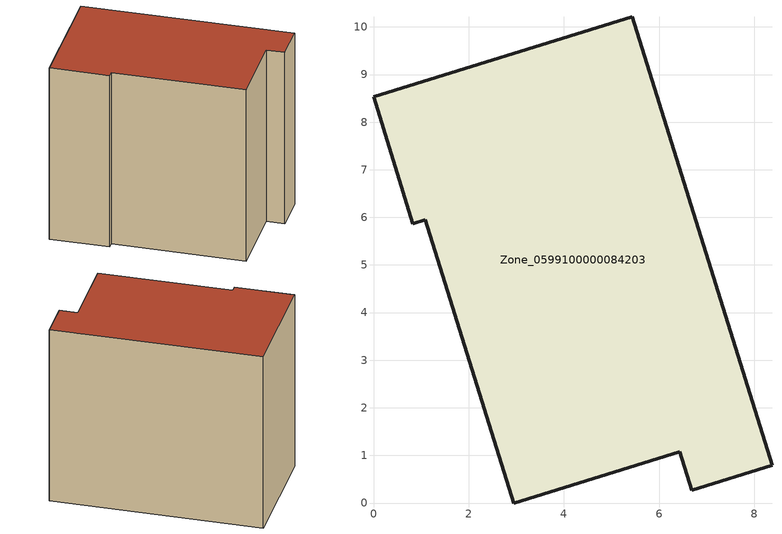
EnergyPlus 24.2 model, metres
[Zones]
Zone_0599100000084203
 floor ground (C_G): 0,8.53 5.43,10.21 8.37,0.79 6.68,0.27 6.43,1.08 2.95,0 1.09,5.95 0.83,5.87 z0
 wall outside (C_F): 5.43,10.21 0,8.53 0.83,5.87 1.09,5.95 2.95,0 6.43,1.08 6.68,0.27 8.37,0.79 5.43,10.21 z0:8.87
 roof outside (C_R): 8.37,0.79 5.43,10.21 0,8.53 0.83,5.87 1.09,5.95 2.95,0 6.43,1.08 6.68,0.27 z8.87
[BUILDING]
Pand.0599100000084203: North Axis=0; Terrain=City; Loads Convergence Tolerance Value=0.04; Temperature Convergence Tolerance Value=0.4; Solar Distribution=FullExterior; Maximum Number of Warmup Days=25; Minimum Number of Warmup Days=1
[Site:Location]
Rotterdam.The.Hague.AP_ZH_NLD Design_Conditions: Latitude=51.96; Longitude=4.45; Time Zone=1; Elevation=-4.5
[SITE:GROUNDTEMPERATURE:BUILDINGSURFACE]
18, 18, 18, 18, 18, 18, 18, 18, 18, 18, 18, 18
[MATERIAL] Thermal Absorptance=0.9; Solar Absorptance=0.7; Visible Absorptance=0.7
Name | Roughness | Thickness | Conductivity | Density | Specific Heat
G.TI.1975-1991 | MediumSmooth | 0.15 | 0.288461 | 540 | 1210
F.TI.1975-1991 | Rough | 0.3 | 0.230769 | 1920 | 840
R.TI.1975-1991 | MediumRough | 0.2 | 0.153846 | 1500 | 1000
[CONSTRUCTION]
C_G: G.TI.1975-1991
C_F: F.TI.1975-1991
C_R: R.TI.1975-1991
[ZONE]
Zone_0599100000084203: Type=1; Multiplier=1; Ceiling Height=Autocalculate; Volume=Autocalculate; Floor Area=autocalculate; Part of Total Floor Area=Yes
[ZONEINFILTRATION:DESIGNFLOWRATE]
Infil_Zone_0599100000084203: Zone or ZoneList or Space or SpaceList=Zone_0599100000084203; Schedule=AlwaysOn; Design Flow Rate Calculation Method=Flow/Area; Flow Rate per Floor Area=0.003; Constant Term Coefficient=1; Temperature Term Coefficient=0; Velocity Term Coefficient=0; Velocity Squared Term Coefficient=0
[HVACTEMPLATE:ZONE:IDEALLOADSAIRSYSTEM]
Zone_0599100000084203: Maximum Heating Supply Air Temperature=50; Minimum Cooling Supply Air Temperature=13; Maximum Heating Supply Air Humidity Ratio=0.0156; Minimum Cooling Supply Air Humidity Ratio=0.0077; Heating Limit=NoLimit; Cooling Limit=NoLimit; Dehumidification Control Type=ConstantSensibleHeatRatio; Cooling Sensible Heat Ratio=0.7; Dehumidification Setpoint=60; Humidification Control Type=None; Humidification Setpoint=30; Outdoor Air Method=None; Outdoor Air Flow Rate per Person=0.00944; Outdoor Air Flow Rate per Zone Floor Area=0; Outdoor Air Flow Rate per Zone=0; Demand Controlled Ventilation Type=None; Outdoor Air Economizer Type=NoEconomizer; Heat Recovery Type=None; Sensible Heat Recovery Effectiveness=0.7; Latent Heat Recovery Effectiveness=0.65
[ZONECONTROL:THERMOSTAT]
ThermostatControl_Zone_0599100000084203: Zone or ZoneList=Zone_0599100000084203; Control Type Schedule=DualSetpointControlType; Control 1=Thermostat_Zone_0599100000084203; Temperature Difference Between Cutout And Setpoint=0
[THERMOSTATSETPOINT:DUALSETPOINT]
Thermostat_Zone_0599100000084203: Heating Setpoint Temperature Schedule=HeatingSetpoint_Zone_0599100000084203; Cooling Setpoint Temperature Schedule=CoolingSetpoint_Zone_0599100000084203
[SCHEDULE:COMPACT]
HeatingSetpoint_Zone_0599100000084203: Through: 12/31, For: AllDays, Until: 24:00, 21
CoolingSetpoint_Zone_0599100000084203: Through: 12/31, For: AllDays, Until: 24:00, 24
DualSetpointControlType: Through: 12/31, For: AllDays, Until: 24:00, 4
AlwaysOn: Through: 12/31, For: AllDays, Until: 24:00, 1
